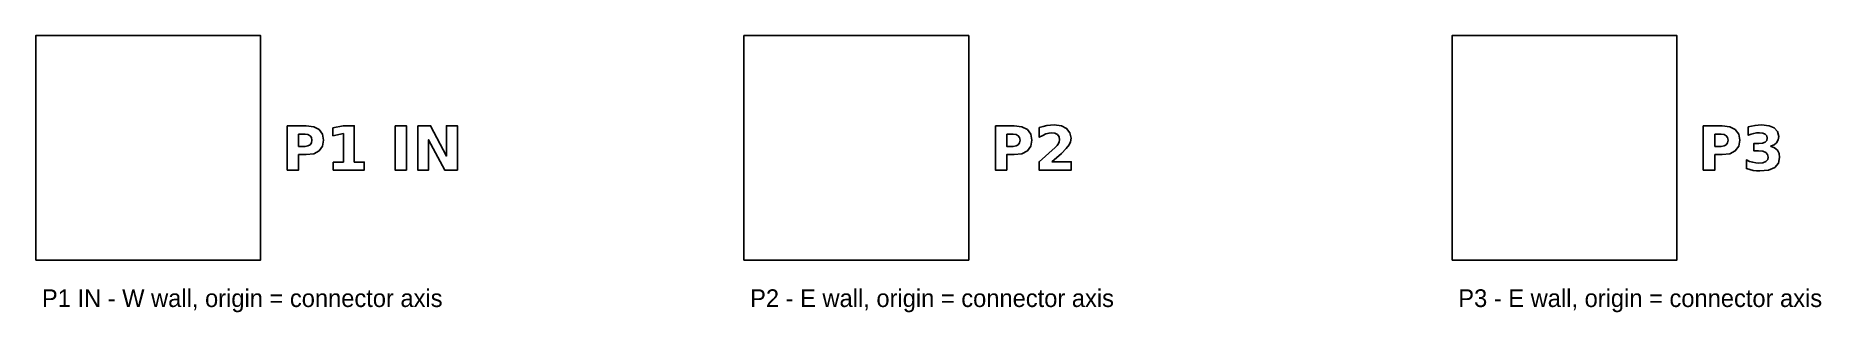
# Model space of a CAD drawing. Header units: millimetres. Extents: x -6 to 95, y -9 to 6.
import ezdxf

# ---------------------------------------------------------------- set-up
doc = ezdxf.new("R2010")
doc.units = ezdxf.units.MM
doc.layers.add('ENGRAVE_0p3', color=1, linetype='Continuous')
doc.layers.add('FLANGE', color=8, linetype='Continuous')

msp = doc.modelspace()

# ---------------------------------------------------------------- linework, layer by layer
at = {"layer": 'ENGRAVE_0p3'}
for points in [[(7.86, 1.25), (8.93, 1.25), (9.35, 1.2), (9.66, 1.04), (9.85, 0.78), (9.91, 0.43), (9.85, 0.09), (9.66, -0.17), (9.35, -0.33), (8.93, -0.38), (8.5, -0.38), (8.5, -1.25), (7.86, -1.25), (7.86, 1.25)], [(10.46, -0.8), (11.03, -0.8), (11.03, 0.81), (10.44, 0.69), (10.44, 1.13), (11.02, 1.25), (11.64, 1.25), (11.64, -0.8), (12.21, -0.8), (12.21, -1.25), (10.46, -1.25), (10.46, -0.8)], [(13.95, 1.25), (14.59, 1.25), (14.59, -1.25), (13.95, -1.25), (13.95, 1.25)], [(15.23, 1.25), (15.95, 1.25), (16.85, -0.46), (16.85, 1.25), (17.47, 1.25), (17.47, -1.25), (16.75, -1.25), (15.84, 0.46), (15.84, -1.25), (15.23, -1.25), (15.23, 1.25)], [(47.86, 1.25), (48.92, 1.25), (49.35, 1.2), (49.66, 1.04), (49.85, 0.78), (49.91, 0.43), (49.85, 0.09), (49.66, -0.17), (49.35, -0.33), (48.92, -0.38), (48.5, -0.38), (48.5, -1.25), (47.86, -1.25), (47.86, 1.25)], [(51.04, -0.78), (52.14, -0.78), (52.14, -1.25), (50.32, -1.25), (50.32, -0.78), (51.24, 0.03), (51.34, 0.14), (51.42, 0.25), (51.46, 0.35), (51.48, 0.46), (51.45, 0.62), (51.36, 0.75), (51.22, 0.83), (51.05, 0.85), (50.89, 0.84), (50.71, 0.79), (50.53, 0.71), (50.33, 0.6), (50.33, 1.15), (50.55, 1.21), (50.76, 1.26), (50.97, 1.29), (51.18, 1.3), (51.58, 1.25), (51.88, 1.1), (52.06, 0.86), (52.13, 0.55), (52.1, 0.35), (52.02, 0.17), (51.86, -0.04), (51.58, -0.31), (51.04, -0.78)], [(87.84, 1.25), (88.91, 1.25), (89.33, 1.2), (89.64, 1.04), (89.84, 0.78), (89.9, 0.43), (89.84, 0.09), (89.64, -0.17), (89.33, -0.33), (88.91, -0.38), (88.49, -0.38), (88.49, -1.25), (87.84, -1.25), (87.84, 1.25)], [(91.64, 0.1), (91.86, 0.01), (92.02, -0.13), (92.12, -0.31), (92.15, -0.54), (92.08, -0.87), (91.87, -1.11), (91.52, -1.25), (91.04, -1.3), (90.85, -1.29), (90.65, -1.27), (90.46, -1.23), (90.27, -1.17), (90.27, -0.68), (90.45, -0.76), (90.63, -0.81), (90.81, -0.85), (90.98, -0.86), (91.21, -0.84), (91.37, -0.77), (91.48, -0.66), (91.51, -0.52), (91.47, -0.37), (91.37, -0.26), (91.2, -0.19), (90.96, -0.17), (90.7, -0.17), (90.7, 0.25), (90.97, 0.25), (91.18, 0.26), (91.33, 0.32), (91.42, 0.42), (91.45, 0.55), (91.42, 0.68), (91.34, 0.78), (91.2, 0.83), (91.01, 0.85), (90.85, 0.85), (90.69, 0.82), (90.54, 0.78), (90.38, 0.72), (90.38, 1.19), (90.57, 1.23), (90.76, 1.27), (90.94, 1.29), (91.12, 1.3), (91.55, 1.25), (91.85, 1.13), (92.03, 0.93), (92.1, 0.65), (92.07, 0.45), (91.98, 0.29), (91.84, 0.18), (91.64, 0.1)], [(8.5, 0.78), (8.5, 0.08), (8.86, 0.08), (9.02, 0.11), (9.15, 0.18), (9.22, 0.29), (9.25, 0.43), (9.22, 0.58), (9.15, 0.69), (9.02, 0.76), (8.86, 0.78), (8.5, 0.78)], [(48.5, 0.78), (48.5, 0.08), (48.86, 0.08), (49.02, 0.11), (49.15, 0.18), (49.22, 0.29), (49.25, 0.43), (49.22, 0.58), (49.15, 0.69), (49.02, 0.76), (48.86, 0.78), (48.5, 0.78)], [(88.49, 0.78), (88.49, 0.08), (88.84, 0.08), (89.01, 0.11), (89.13, 0.18), (89.21, 0.29), (89.24, 0.43), (89.21, 0.58), (89.13, 0.69), (89.01, 0.76), (88.84, 0.78), (88.49, 0.78)]]:
    msp.add_lwpolyline(points, close=True, dxfattribs=at)
at = {"layer": 'FLANGE'}
for points in [[(-6.35, -6.35), (6.35, -6.35), (6.35, 6.35), (-6.35, 6.35)], [(33.65, -6.35), (46.35, -6.35), (46.35, 6.35), (33.65, 6.35)], [(73.65, -6.35), (86.35, -6.35), (86.35, 6.35), (73.65, 6.35)]]:
    msp.add_lwpolyline(points, close=True, dxfattribs=at)

# ---------------------------------------------------------------- texts
for s, p in [('P1 IN - W wall, origin = connector axis', (-6, -9)), ('P2 - E wall, origin = connector axis', (34, -9)), ('P3 - E wall, origin = connector axis', (74, -9))]:
    msp.add_text(s, height=1).set_placement(p)

doc.saveas('drawing.dxf')
